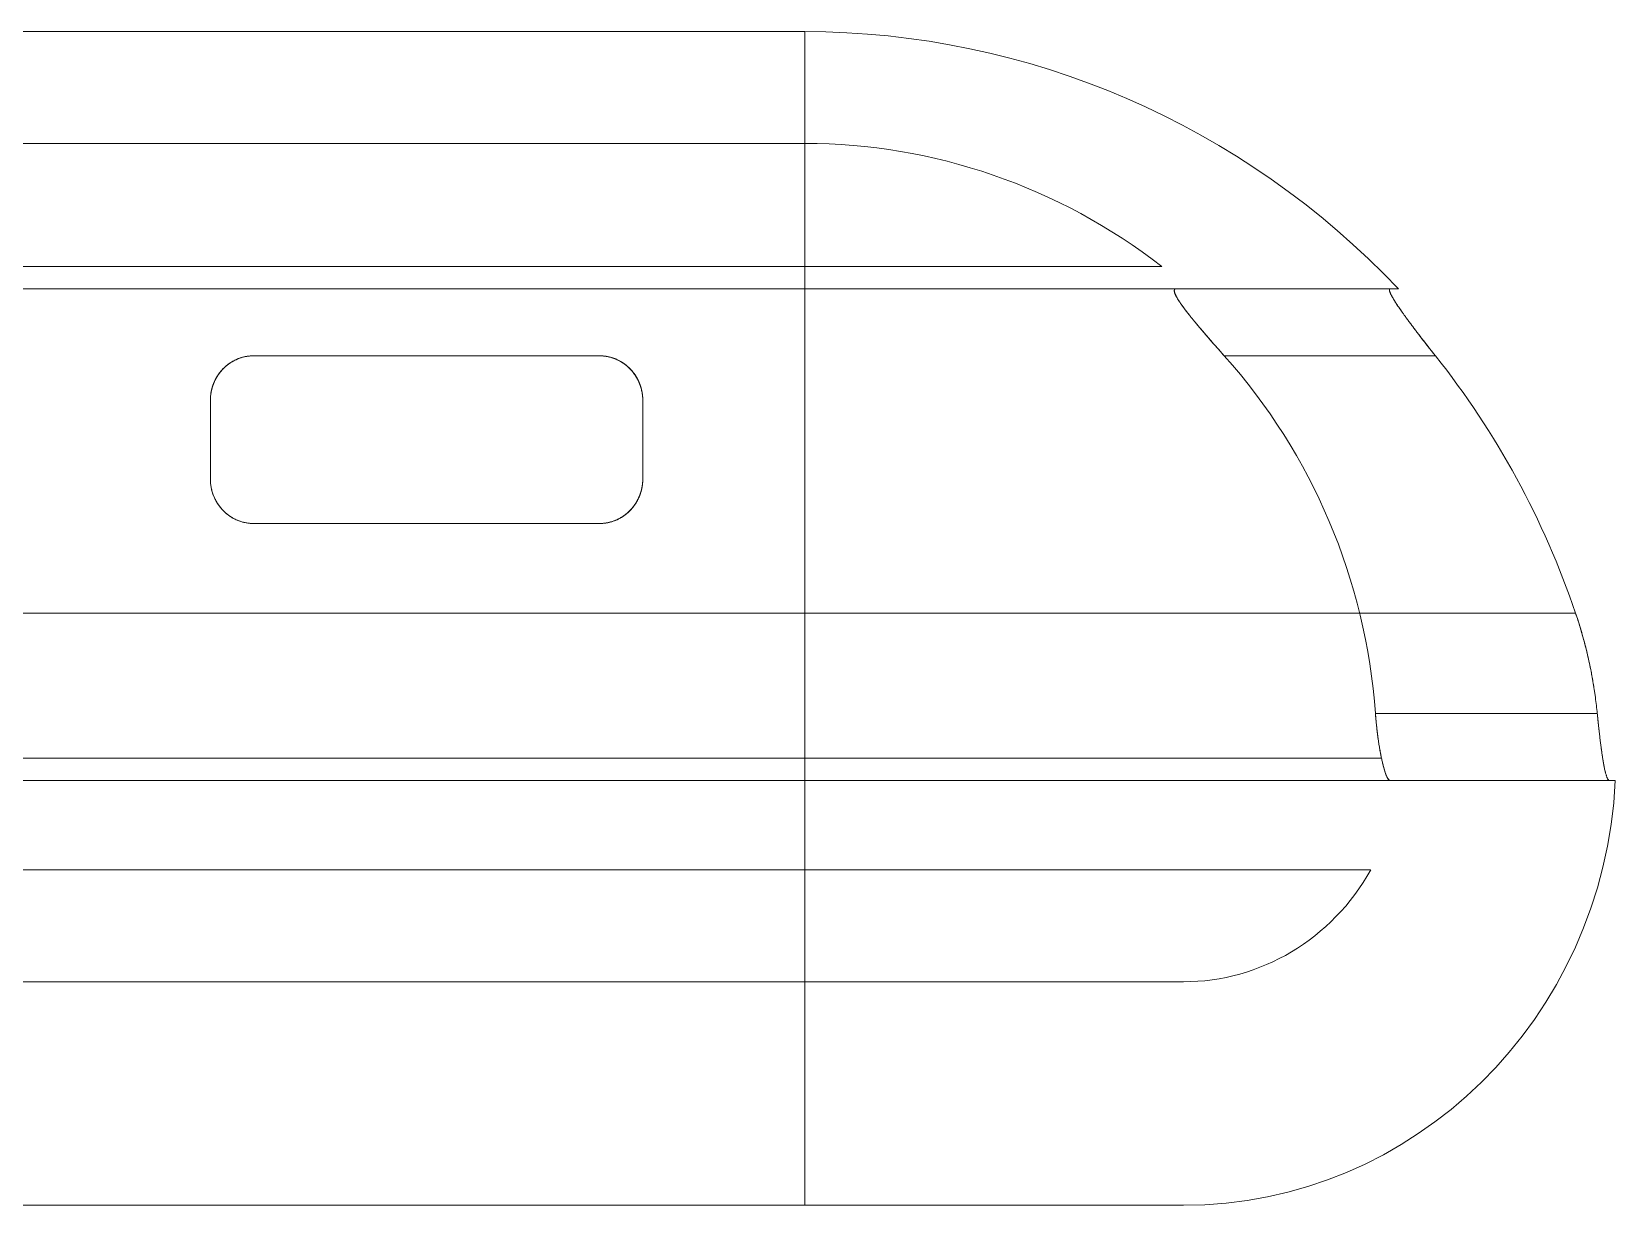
# Model space of a CAD drawing. Header units: millimetres. Extents: x 2680 to 2954, y 1171 to 1387.
# Drawn here: x 2797.51 to 2844.74, y 1268.89 to 1303.89 of the extents above; entities that cross this region are included whole.
import ezdxf

# ---------------------------------------------------------------- set-up
doc = ezdxf.new("R2010")
doc.units = ezdxf.units.MM

msp = doc.modelspace()

# ---------------------------------------------------------------- linework, layer by layer
at = {"color": 7, "linetype": 'Continuous', "lineweight": 15, "extrusion": (-0.253745, -3.38569e-15, 0.967271)}
for p, q in [((2820.574, 1303.892, 37.925), (2704.501, 1303.892, 7.476)), ((2820.574, 1286.549, 37.925), (2820.574, 1303.892, 37.925)), ((2820.574, 1300.558, 37.925), (2704.501, 1300.558, 7.476)), ((2820.574, 1296.892, 37.925), (2820.574, 1300.558, 37.925)), ((2820.574, 1296.892, 37.925), (2704.501, 1296.892, 7.476)), ((2820.574, 1296.892, 37.925), (2831.214, 1296.892, 40.716)), ((2820.574, 1296.225, 37.925), (2750.93, 1296.225, 19.656)), ((2820.574, 1296.225, 37.925), (2778.014, 1296.225, 26.76)), ((2820.574, 1296.225, 37.925), (2820.574, 1282.225, 37.925)), ((2831.649, 1296.225, 40.831), (2820.574, 1296.225, 37.925)), ((2820.574, 1296.225, 37.925), (2831.649, 1296.225, 40.831)), ((2820.574, 1282.225, 37.925), (2820.574, 1296.225, 37.925)), ((2831.649, 1296.225, 40.831), (2838.032, 1296.225, 42.505)), ((2838.032, 1296.225, 42.505), (2838.272, 1296.225, 42.568)), ((2814.448, 1294.225, 36.318), (2804.13, 1294.225, 33.611)), ((2833.078, 1294.225, 41.205), (2839.374, 1294.225, 42.857)), ((2802.841, 1292.892, 33.273), (2802.841, 1290.558, 33.273)), ((2802.841, 1292.892, 33.273), (2802.841, 1290.558, 33.273)), ((2802.841, 1292.892, 33.273), (2802.841, 1290.558, 33.273)), ((2802.841, 1292.892, 33.273), (2802.841, 1290.558, 33.273)), ((2815.737, 1290.558, 36.656), (2815.737, 1292.892, 36.656)), ((2815.737, 1290.558, 36.656), (2815.737, 1292.892, 36.656)), ((2815.737, 1290.558, 36.656), (2815.737, 1292.892, 36.656)), ((2815.737, 1290.558, 36.656), (2815.737, 1292.892, 36.656)), ((2804.13, 1289.225, 33.611), (2814.448, 1289.225, 36.318)), ((2820.574, 1286.549, 37.925), (2704.501, 1286.549, 7.476)), ((2820.574, 1286.549, 37.925), (2820.574, 1268.892, 37.925)), ((2820.574, 1268.892, 37.925), (2820.574, 1286.549, 37.925)), ((2820.574, 1286.549, 37.925), (2843.555, 1286.549, 43.954)), ((2843.555, 1286.549, 43.954), (2820.574, 1286.549, 37.925)), ((2837.586, 1283.558, 42.388), (2844.201, 1283.558, 44.123)), ((2820.574, 1282.225, 37.925), (2750.93, 1282.225, 19.656)), ((2820.574, 1282.225, 37.925), (2778.014, 1282.225, 26.76)), ((2837.767, 1282.225, 42.435), (2820.574, 1282.225, 37.925)), ((2820.574, 1282.225, 37.925), (2820.574, 1281.558, 37.925)), ((2820.574, 1281.558, 37.925), (2820.574, 1282.225, 37.925)), ((2820.574, 1282.225, 37.925), (2837.767, 1282.225, 42.435)), ((2820.574, 1281.558, 37.925), (2750.93, 1281.558, 19.656)), ((2820.574, 1281.558, 37.925), (2778.014, 1281.558, 26.76)), ((2838.035, 1281.558, 42.506), (2820.574, 1281.558, 37.925)), ((2820.574, 1281.558, 37.925), (2838.035, 1281.558, 42.506)), ((2838.035, 1281.558, 42.506), (2844.565, 1281.558, 44.219)), ((2844.565, 1281.558, 44.219), (2844.739, 1281.558, 44.265)), ((2820.574, 1278.892, 37.925), (2704.501, 1278.892, 7.476)), ((2820.574, 1278.892, 37.925), (2820.574, 1275.558, 37.925)), ((2820.574, 1275.558, 37.925), (2820.574, 1278.892, 37.925)), ((2820.574, 1278.892, 37.925), (2837.443, 1278.892, 42.351)), ((2820.574, 1275.558, 37.925), (2704.501, 1275.558, 7.476)), ((2820.574, 1275.558, 37.925), (2831.859, 1275.558, 40.886)), ((2820.574, 1268.892, 37.925), (2704.501, 1268.892, 7.476)), ((2820.574, 1268.892, 37.925), (2831.859, 1268.892, 40.886))]:
    msp.add_line(p, q, dxfattribs=at)
for centre, radius, start, end in [((-1278.225, 2737.883, -679.023), 25.667, 134.5313, 180), ((-1282.225, 2737.883, -679.023), 18.333, 143.1301, 180), ((-1282.225, 2737.883, -679.023), 17.638, 94.3353, 132.8699), ((-1282.225, 2737.883, -679.023), 17.638, 94.3353, 132.8699), ((-1278.225, 2737.883, -679.023), 25.175, 109.3088, 129.461), ((-1278.225, 2737.883, -679.023), 25.175, 109.3088, 129.461), ((-1282.225, 2749.55, -679.023), 13.333, 360, 87.134), ((-1282.225, 2749.55, -679.023), 6.667, 360, 60)]:
    msp.add_arc(centre, radius, start, end, dxfattribs=at)
at = {"color": 7, "linetype": 'Continuous', "lineweight": 15}
for points, knots in [([(2831.649, 1296.225, 40.831), (2831.645, 1296.225, 40.829), (2831.636, 1296.224, 40.827), (2831.622, 1296.222, 40.823), (2831.61, 1296.216, 40.82), (2831.599, 1296.207, 40.817), (2831.592, 1296.196, 40.816), (2831.588, 1296.183, 40.815), (2831.587, 1296.17, 40.814), (2831.587, 1296.155, 40.814), (2831.589, 1296.137, 40.815), (2831.595, 1296.115, 40.816), (2831.604, 1296.087, 40.819), (2831.615, 1296.059, 40.822), (2831.628, 1296.032, 40.825), (2831.645, 1295.998, 40.829), (2831.67, 1295.952, 40.836), (2831.705, 1295.894, 40.845), (2831.746, 1295.831, 40.856), (2831.788, 1295.769, 40.867), (2831.83, 1295.711, 40.878), (2831.873, 1295.651, 40.889), (2831.925, 1295.582, 40.903), (2831.985, 1295.505, 40.919), (2832.042, 1295.431, 40.934), (2832.097, 1295.363, 40.948), (2832.154, 1295.293, 40.963), (2832.219, 1295.214, 40.98), (2832.292, 1295.127, 40.999), (2832.367, 1295.038, 41.019), (2832.444, 1294.947, 41.039), (2832.523, 1294.855, 41.06), (2832.603, 1294.762, 41.081), (2832.685, 1294.668, 41.102), (2832.766, 1294.576, 41.123), (2832.845, 1294.487, 41.144), (2832.922, 1294.399, 41.164), (2833, 1294.312, 41.185), (2833.052, 1294.254, 41.199), (2833.078, 1294.225, 41.205)], [0, 0, 0, 0, 0.01614, 0.03228, 0.054171, 0.076078, 0.097967, 0.114696, 0.131426, 0.147569, 0.163712, 0.185638, 0.207583, 0.229511, 0.24627, 0.263028, 0.294844, 0.327092, 0.359342, 0.391997, 0.416347, 0.440698, 0.473752, 0.506833, 0.539893, 0.565096, 0.590299, 0.624533, 0.658935, 0.693338, 0.728231, 0.763125, 0.798486, 0.833847, 0.869336, 0.901915, 0.93458, 0.967246, 1, 1, 1, 1]), ([(2833.078, 1294.225, 41.205), (2833.05, 1294.255, 41.198), (2832.996, 1294.317, 41.184), (2832.914, 1294.409, 41.162), (2832.832, 1294.501, 41.141), (2832.75, 1294.594, 41.119), (2832.669, 1294.687, 41.098), (2832.587, 1294.78, 41.077), (2832.507, 1294.873, 41.056), (2832.433, 1294.959, 41.036), (2832.366, 1295.039, 41.019), (2832.305, 1295.111, 41.002), (2832.244, 1295.183, 40.987), (2832.185, 1295.255, 40.971), (2832.127, 1295.327, 40.956), (2832.07, 1295.397, 40.941), (2832.014, 1295.467, 40.926), (2831.966, 1295.529, 40.914), (2831.924, 1295.584, 40.903), (2831.888, 1295.631, 40.893), (2831.854, 1295.677, 40.884), (2831.821, 1295.723, 40.876), (2831.789, 1295.768, 40.867), (2831.759, 1295.812, 40.859), (2831.731, 1295.854, 40.852), (2831.707, 1295.892, 40.846), (2831.686, 1295.926, 40.84), (2831.668, 1295.956, 40.836), (2831.652, 1295.984, 40.831), (2831.638, 1296.012, 40.828), (2831.625, 1296.038, 40.824), (2831.614, 1296.063, 40.821), (2831.604, 1296.087, 40.819), (2831.597, 1296.108, 40.817), (2831.591, 1296.128, 40.815), (2831.588, 1296.148, 40.814), (2831.586, 1296.167, 40.814), (2831.588, 1296.185, 40.815), (2831.594, 1296.199, 40.816), (2831.601, 1296.209, 40.818), (2831.611, 1296.217, 40.821), (2831.626, 1296.224, 40.825), (2831.642, 1296.224, 40.829), (2831.649, 1296.225, 40.831)], [0, 0, 0, 0, 0.034419, 0.068838, 0.10342, 0.138002, 0.173126, 0.208248, 0.243575, 0.278903, 0.306955, 0.335005, 0.363192, 0.391377, 0.420043, 0.448709, 0.477574, 0.506439, 0.527053, 0.547668, 0.568387, 0.589107, 0.610203, 0.631299, 0.652551, 0.673802, 0.690476, 0.707149, 0.723923, 0.740697, 0.757815, 0.774932, 0.79218, 0.809429, 0.826108, 0.842787, 0.86548, 0.888194, 0.910886, 0.928271, 0.945656, 0.972827, 1, 1, 1, 1]), ([(2839.374, 1294.225, 42.857), (2839.349, 1294.257, 42.85), (2839.297, 1294.322, 42.837), (2839.221, 1294.419, 42.817), (2839.144, 1294.516, 42.797), (2839.068, 1294.613, 42.777), (2838.992, 1294.711, 42.757), (2838.916, 1294.809, 42.737), (2838.841, 1294.907, 42.717), (2838.773, 1294.997, 42.699), (2838.711, 1295.078, 42.683), (2838.65, 1295.161, 42.667), (2838.583, 1295.25, 42.65), (2838.513, 1295.346, 42.631), (2838.45, 1295.433, 42.615), (2838.395, 1295.51, 42.6), (2838.352, 1295.572, 42.589), (2838.313, 1295.627, 42.579), (2838.276, 1295.682, 42.569), (2838.237, 1295.74, 42.559), (2838.197, 1295.801, 42.548), (2838.163, 1295.854, 42.539), (2838.134, 1295.901, 42.532), (2838.112, 1295.939, 42.526), (2838.092, 1295.972, 42.521), (2838.074, 1296.006, 42.516), (2838.056, 1296.04, 42.511), (2838.039, 1296.075, 42.507), (2838.026, 1296.104, 42.503), (2838.017, 1296.128, 42.501), (2838.01, 1296.148, 42.499), (2838.005, 1296.165, 42.498), (2838.002, 1296.183, 42.497), (2838.002, 1296.199, 42.497), (2838.006, 1296.212, 42.498), (2838.013, 1296.22, 42.5), (2838.022, 1296.224, 42.502), (2838.029, 1296.225, 42.504), (2838.032, 1296.225, 42.505)], [0, 0, 0, 0, 0.035233, 0.070592, 0.105951, 0.141754, 0.177556, 0.213826, 0.250098, 0.286533, 0.314683, 0.342835, 0.380915, 0.419018, 0.457092, 0.486134, 0.515176, 0.536975, 0.558775, 0.588278, 0.6178, 0.647299, 0.669811, 0.692322, 0.710681, 0.729039, 0.75392, 0.77882, 0.803699, 0.822703, 0.841706, 0.861057, 0.880409, 0.906776, 0.93317, 0.959538, 0.979769, 1, 1, 1, 1]), ([(2838.032, 1296.225, 42.505), (2838.029, 1296.225, 42.504), (2838.023, 1296.224, 42.503), (2838.014, 1296.221, 42.5), (2838.007, 1296.214, 42.499), (2838.003, 1296.203, 42.497), (2838.002, 1296.19, 42.497), (2838.004, 1296.175, 42.498), (2838.007, 1296.159, 42.498), (2838.012, 1296.142, 42.5), (2838.019, 1296.12, 42.502), (2838.03, 1296.094, 42.504), (2838.045, 1296.062, 42.508), (2838.061, 1296.029, 42.513), (2838.078, 1295.998, 42.517), (2838.095, 1295.968, 42.522), (2838.113, 1295.936, 42.526), (2838.135, 1295.899, 42.532), (2838.161, 1295.857, 42.539), (2838.192, 1295.808, 42.547), (2838.231, 1295.749, 42.557), (2838.274, 1295.685, 42.568), (2838.321, 1295.617, 42.581), (2838.364, 1295.554, 42.592), (2838.41, 1295.49, 42.604), (2838.457, 1295.423, 42.617), (2838.507, 1295.355, 42.63), (2838.558, 1295.285, 42.643), (2838.611, 1295.213, 42.657), (2838.669, 1295.135, 42.672), (2838.734, 1295.049, 42.689), (2838.804, 1294.956, 42.708), (2838.877, 1294.861, 42.727), (2838.95, 1294.765, 42.746), (2839.026, 1294.668, 42.766), (2839.102, 1294.569, 42.786), (2839.18, 1294.47, 42.806), (2839.252, 1294.379, 42.825), (2839.316, 1294.298, 42.842), (2839.355, 1294.249, 42.852), (2839.374, 1294.225, 42.857)], [0, 0, 0, 0, 0.017943, 0.035885, 0.060246, 0.084628, 0.108988, 0.127618, 0.146247, 0.16419, 0.182134, 0.206478, 0.230841, 0.255186, 0.273767, 0.292348, 0.310648, 0.328949, 0.353672, 0.378409, 0.403134, 0.440687, 0.4678, 0.494913, 0.522235, 0.549557, 0.577463, 0.605369, 0.633445, 0.661522, 0.696527, 0.731698, 0.766871, 0.802552, 0.838233, 0.874322, 0.910586, 0.946908, 0.973454, 1, 1, 1, 1]), ([(2804.13, 1294.225, 33.611), (2804.11, 1294.225, 33.606), (2804.068, 1294.224, 33.595), (2804.007, 1294.219, 33.579), (2803.945, 1294.212, 33.563), (2803.876, 1294.2, 33.545), (2803.802, 1294.182, 33.525), (2803.722, 1294.157, 33.504), (2803.644, 1294.128, 33.484), (2803.567, 1294.092, 33.464), (2803.492, 1294.051, 33.444), (2803.418, 1294.004, 33.425), (2803.348, 1293.953, 33.406), (2803.279, 1293.895, 33.388), (2803.211, 1293.829, 33.37), (2803.146, 1293.755, 33.353), (2803.087, 1293.677, 33.338), (2803.041, 1293.606, 33.326), (2803.006, 1293.545, 33.316), (2802.979, 1293.494, 33.31), (2802.955, 1293.442, 33.303), (2802.933, 1293.389, 33.298), (2802.914, 1293.335, 33.292), (2802.896, 1293.28, 33.288), (2802.881, 1293.224, 33.284), (2802.867, 1293.164, 33.28), (2802.856, 1293.1, 33.277), (2802.847, 1293.031, 33.275), (2802.842, 1292.962, 33.273), (2802.841, 1292.915, 33.273), (2802.841, 1292.892, 33.273)], [0, 0, 0, 0, 0.0270872, 0.0542761, 0.0817756, 0.1093768, 0.1463604, 0.1835751, 0.221474, 0.2595878, 0.3001223, 0.3408787, 0.3822689, 0.4238543, 0.4720473, 0.5204936, 0.5696627, 0.6190551, 0.6482371, 0.6774196, 0.7067629, 0.7361058, 0.7659272, 0.7957491, 0.825726, 0.8557027, 0.8916122, 0.9275873, 0.9637602, 1, 1, 1, 1]), ([(2804.13, 1294.225, 33.611), (2804.125, 1294.225, 33.61), (2804.091, 1294.225, 33.601), (2804.029, 1294.222, 33.585), (2803.942, 1294.212, 33.562), (2803.857, 1294.196, 33.54), (2803.773, 1294.174, 33.518), (2803.692, 1294.147, 33.497), (2803.615, 1294.115, 33.476), (2803.54, 1294.078, 33.457), (2803.466, 1294.035, 33.437), (2803.392, 1293.987, 33.418), (2803.321, 1293.931, 33.399), (2803.254, 1293.871, 33.382), (2803.188, 1293.804, 33.364), (2803.124, 1293.728, 33.348), (2803.064, 1293.644, 33.332), (2803.01, 1293.556, 33.318), (2802.97, 1293.476, 33.307), (2802.941, 1293.408, 33.299), (2802.919, 1293.352, 33.294), (2802.9, 1293.295, 33.289), (2802.884, 1293.237, 33.285), (2802.87, 1293.178, 33.281), (2802.859, 1293.118, 33.278), (2802.85, 1293.057, 33.276), (2802.842, 1292.982, 33.274), (2802.841, 1292.926, 33.273), (2802.841, 1292.892, 33.273)], [0, 0, 0, 0, 0.006836, 0.044526, 0.08249, 0.121293, 0.160375, 0.19802, 0.235886, 0.274398, 0.313113, 0.355867, 0.398847, 0.442478, 0.486308, 0.537813, 0.589589, 0.642149, 0.694955, 0.725872, 0.75679, 0.787885, 0.81898, 0.850615, 0.882249, 0.914064, 0.945878, 1, 1, 1, 1]), ([(2804.13, 1294.225, 33.611), (2804.102, 1294.224, 33.604), (2804.047, 1294.223, 33.59), (2803.963, 1294.215, 33.568), (2803.88, 1294.201, 33.546), (2803.798, 1294.181, 33.524), (2803.72, 1294.157, 33.504), (2803.645, 1294.128, 33.484), (2803.572, 1294.094, 33.465), (2803.509, 1294.06, 33.448), (2803.455, 1294.028, 33.434), (2803.41, 1293.998, 33.423), (2803.367, 1293.967, 33.411), (2803.325, 1293.933, 33.4), (2803.284, 1293.898, 33.39), (2803.245, 1293.862, 33.379), (2803.208, 1293.824, 33.369), (2803.169, 1293.782, 33.359), (2803.131, 1293.735, 33.349), (2803.092, 1293.684, 33.339), (2803.057, 1293.631, 33.33), (2803.023, 1293.577, 33.321), (2802.993, 1293.521, 33.313), (2802.964, 1293.463, 33.306), (2802.939, 1293.404, 33.299), (2802.917, 1293.346, 33.293), (2802.899, 1293.29, 33.289), (2802.884, 1293.235, 33.284), (2802.871, 1293.18, 33.281), (2802.86, 1293.123, 33.278), (2802.851, 1293.066, 33.276), (2802.845, 1293.008, 33.274), (2802.841, 1292.95, 33.273), (2802.841, 1292.911, 33.273), (2802.841, 1292.892, 33.273)], [0, 0, 0, 0, 0.036113, 0.072489, 0.109676, 0.147131, 0.183107, 0.219295, 0.256088, 0.293068, 0.318434, 0.3438, 0.369361, 0.394922, 0.421031, 0.447142, 0.473414, 0.499688, 0.531752, 0.563819, 0.596123, 0.628428, 0.661428, 0.694429, 0.727647, 0.760865, 0.79039, 0.819915, 0.849583, 0.879252, 0.909363, 0.939474, 0.969737, 1, 1, 1, 1]), ([(2804.13, 1294.225, 33.611), (2804.103, 1294.224, 33.604), (2804.049, 1294.223, 33.59), (2803.968, 1294.215, 33.569), (2803.888, 1294.202, 33.548), (2803.809, 1294.184, 33.527), (2803.732, 1294.161, 33.507), (2803.655, 1294.132, 33.487), (2803.58, 1294.098, 33.467), (2803.506, 1294.06, 33.448), (2803.436, 1294.016, 33.429), (2803.376, 1293.974, 33.414), (2803.324, 1293.933, 33.4), (2803.28, 1293.895, 33.388), (2803.238, 1293.855, 33.378), (2803.198, 1293.814, 33.367), (2803.16, 1293.771, 33.357), (2803.124, 1293.726, 33.347), (2803.089, 1293.68, 33.338), (2803.057, 1293.632, 33.33), (2803.028, 1293.584, 33.322), (2803, 1293.535, 33.315), (2802.975, 1293.486, 33.308), (2802.952, 1293.435, 33.302), (2802.931, 1293.383, 33.297), (2802.912, 1293.329, 33.292), (2802.895, 1293.276, 33.287), (2802.878, 1293.213, 33.283), (2802.862, 1293.14, 33.279), (2802.85, 1293.059, 33.276), (2802.842, 1292.976, 33.274), (2802.841, 1292.92, 33.273), (2802.841, 1292.892, 33.273)], [0, 0, 0, 0, 0.035104, 0.070451, 0.105777, 0.141335, 0.177575, 0.214032, 0.251915, 0.290003, 0.328679, 0.367534, 0.39555, 0.423565, 0.451795, 0.480026, 0.508861, 0.537698, 0.566715, 0.595732, 0.624343, 0.652953, 0.681712, 0.710471, 0.739668, 0.768865, 0.798204, 0.827542, 0.870383, 0.913331, 0.956609, 1, 1, 1, 1]), ([(2815.737, 1292.892, 36.656), (2815.737, 1292.914, 36.656), (2815.737, 1292.96, 36.656), (2815.731, 1293.028, 36.655), (2815.723, 1293.096, 36.653), (2815.711, 1293.164, 36.649), (2815.695, 1293.233, 36.645), (2815.676, 1293.3, 36.64), (2815.653, 1293.368, 36.634), (2815.627, 1293.433, 36.628), (2815.598, 1293.495, 36.62), (2815.567, 1293.556, 36.612), (2815.532, 1293.615, 36.603), (2815.494, 1293.673, 36.592), (2815.451, 1293.73, 36.581), (2815.405, 1293.786, 36.569), (2815.355, 1293.84, 36.556), (2815.297, 1293.896, 36.541), (2815.229, 1293.954, 36.523), (2815.163, 1294.002, 36.506), (2815.107, 1294.038, 36.491), (2815.063, 1294.064, 36.48), (2815.018, 1294.088, 36.468), (2814.972, 1294.11, 36.456), (2814.925, 1294.131, 36.443), (2814.877, 1294.149, 36.431), (2814.829, 1294.166, 36.418), (2814.778, 1294.181, 36.405), (2814.727, 1294.194, 36.391), (2814.673, 1294.205, 36.377), (2814.619, 1294.213, 36.363), (2814.563, 1294.22, 36.348), (2814.506, 1294.224, 36.333), (2814.467, 1294.225, 36.323), (2814.448, 1294.225, 36.318)], [0, 0, 0, 0, 0.035373, 0.070809, 0.106435, 0.142123, 0.17855, 0.215047, 0.251756, 0.288537, 0.323141, 0.35781, 0.392686, 0.427635, 0.463466, 0.499385, 0.535594, 0.571906, 0.618058, 0.664469, 0.688108, 0.711791, 0.735604, 0.759467, 0.782532, 0.805646, 0.828911, 0.85223, 0.876191, 0.900211, 0.924435, 0.948728, 0.974322, 1, 1, 1, 1]), ([(2815.737, 1292.892, 36.656), (2815.737, 1292.916, 36.656), (2815.736, 1292.965, 36.656), (2815.73, 1293.038, 36.655), (2815.721, 1293.11, 36.652), (2815.708, 1293.18, 36.649), (2815.691, 1293.247, 36.644), (2815.672, 1293.312, 36.639), (2815.65, 1293.376, 36.634), (2815.624, 1293.439, 36.627), (2815.595, 1293.502, 36.619), (2815.562, 1293.564, 36.611), (2815.526, 1293.624, 36.601), (2815.49, 1293.678, 36.591), (2815.454, 1293.726, 36.582), (2815.42, 1293.768, 36.573), (2815.385, 1293.809, 36.564), (2815.347, 1293.848, 36.554), (2815.306, 1293.887, 36.543), (2815.264, 1293.925, 36.532), (2815.219, 1293.961, 36.52), (2815.164, 1294.001, 36.506), (2815.097, 1294.045, 36.488), (2815.017, 1294.089, 36.467), (2814.945, 1294.122, 36.449), (2814.886, 1294.146, 36.433), (2814.84, 1294.162, 36.421), (2814.794, 1294.176, 36.409), (2814.748, 1294.189, 36.397), (2814.701, 1294.199, 36.384), (2814.652, 1294.208, 36.372), (2814.603, 1294.216, 36.359), (2814.553, 1294.221, 36.346), (2814.502, 1294.224, 36.332), (2814.467, 1294.225, 36.323), (2814.449, 1294.225, 36.318), (2814.448, 1294.225, 36.318)], [0, 0, 0, 0, 0.037764, 0.075603, 0.113669, 0.15181, 0.186615, 0.221477, 0.256517, 0.29162, 0.327443, 0.363335, 0.399446, 0.435634, 0.462442, 0.489284, 0.516239, 0.543233, 0.5707, 0.598213, 0.625882, 0.653608, 0.695878, 0.738391, 0.781735, 0.803556, 0.825419, 0.846546, 0.867718, 0.889028, 0.910387, 0.932323, 0.954317, 0.976486, 0.998719, 1, 1, 1, 1]), ([(2815.737, 1292.892, 36.656), (2815.737, 1292.917, 36.656), (2815.736, 1292.969, 36.656), (2815.729, 1293.046, 36.654), (2815.719, 1293.124, 36.651), (2815.704, 1293.196, 36.648), (2815.686, 1293.265, 36.643), (2815.667, 1293.329, 36.638), (2815.644, 1293.393, 36.632), (2815.617, 1293.456, 36.625), (2815.587, 1293.518, 36.617), (2815.553, 1293.58, 36.608), (2815.516, 1293.64, 36.598), (2815.479, 1293.694, 36.589), (2815.443, 1293.741, 36.579), (2815.409, 1293.781, 36.57), (2815.373, 1293.821, 36.561), (2815.335, 1293.86, 36.551), (2815.295, 1293.898, 36.54), (2815.252, 1293.934, 36.529), (2815.208, 1293.969, 36.517), (2815.152, 1294.009, 36.503), (2815.085, 1294.052, 36.485), (2815.003, 1294.097, 36.464), (2814.93, 1294.129, 36.445), (2814.869, 1294.152, 36.429), (2814.809, 1294.172, 36.413), (2814.734, 1294.193, 36.393), (2814.657, 1294.208, 36.373), (2814.594, 1294.217, 36.356), (2814.546, 1294.221, 36.344), (2814.497, 1294.224, 36.331), (2814.464, 1294.225, 36.322), (2814.448, 1294.225, 36.318)], [0, 0, 0, 0, 0.040084, 0.080259, 0.120712, 0.161258, 0.195897, 0.230597, 0.26548, 0.300428, 0.336127, 0.371899, 0.407902, 0.443989, 0.470282, 0.496613, 0.523055, 0.549538, 0.576493, 0.603496, 0.630649, 0.657857, 0.700619, 0.743632, 0.78751, 0.8096, 0.831733, 0.872914, 0.914419, 0.935693, 0.957014, 0.978481, 1, 1, 1, 1]), ([(2815.737, 1292.892, 36.656), (2815.737, 1292.914, 36.656), (2815.737, 1292.959, 36.656), (2815.731, 1293.027, 36.655), (2815.723, 1293.094, 36.653), (2815.711, 1293.161, 36.65), (2815.696, 1293.229, 36.646), (2815.678, 1293.296, 36.641), (2815.655, 1293.362, 36.635), (2815.63, 1293.426, 36.628), (2815.601, 1293.489, 36.621), (2815.57, 1293.55, 36.612), (2815.535, 1293.61, 36.603), (2815.497, 1293.669, 36.593), (2815.454, 1293.727, 36.582), (2815.408, 1293.783, 36.57), (2815.358, 1293.838, 36.557), (2815.299, 1293.894, 36.542), (2815.232, 1293.952, 36.524), (2815.167, 1293.999, 36.507), (2815.111, 1294.035, 36.492), (2815.068, 1294.061, 36.481), (2815.023, 1294.085, 36.469), (2814.967, 1294.113, 36.454), (2814.899, 1294.141, 36.437), (2814.818, 1294.17, 36.415), (2814.733, 1294.193, 36.393), (2814.658, 1294.208, 36.373), (2814.596, 1294.216, 36.357), (2814.547, 1294.221, 36.344), (2814.498, 1294.224, 36.331), (2814.464, 1294.225, 36.322), (2814.448, 1294.225, 36.318)], [0, 0, 0, 0, 0.0349808, 0.0700213, 0.105242, 0.1405227, 0.1764958, 0.2125326, 0.2487666, 0.2850682, 0.3202047, 0.3554072, 0.3908127, 0.4262917, 0.4626451, 0.4990857, 0.5358126, 0.5726438, 0.6184538, 0.6645101, 0.6879573, 0.7114456, 0.7350628, 0.7587265, 0.7969531, 0.8354119, 0.8746621, 0.914213, 0.9355264, 0.9568914, 0.9784175, 1, 1, 1, 1]), ([(2802.841, 1290.558, 33.273), (2802.841, 1290.538, 33.273), (2802.841, 1290.498, 33.273), (2802.845, 1290.437, 33.274), (2802.852, 1290.377, 33.276), (2802.862, 1290.316, 33.279), (2802.874, 1290.255, 33.282), (2802.889, 1290.194, 33.286), (2802.907, 1290.134, 33.291), (2802.931, 1290.064, 33.297), (2802.963, 1289.988, 33.305), (2803.001, 1289.913, 33.315), (2803.038, 1289.849, 33.325), (2803.072, 1289.795, 33.334), (2803.11, 1289.742, 33.344), (2803.151, 1289.69, 33.355), (2803.199, 1289.635, 33.367), (2803.255, 1289.577, 33.382), (2803.314, 1289.525, 33.397), (2803.369, 1289.482, 33.412), (2803.426, 1289.44, 33.427), (2803.496, 1289.396, 33.445), (2803.574, 1289.354, 33.466), (2803.651, 1289.319, 33.486), (2803.718, 1289.294, 33.503), (2803.778, 1289.275, 33.519), (2803.84, 1289.258, 33.535), (2803.912, 1289.243, 33.554), (2803.99, 1289.232, 33.575), (2804.063, 1289.226, 33.594), (2804.108, 1289.225, 33.606), (2804.13, 1289.225, 33.611)], [0, 0, 0, 0, 0.030842, 0.061809, 0.092775, 0.124168, 0.155561, 0.187398, 0.219234, 0.251221, 0.297629, 0.344037, 0.375552, 0.407066, 0.439136, 0.471206, 0.503469, 0.545759, 0.588047, 0.616798, 0.645551, 0.689574, 0.733596, 0.771074, 0.808553, 0.834005, 0.859458, 0.898363, 0.93727, 0.968583, 1, 1, 1, 1]), ([(2802.841, 1290.558, 33.273), (2802.841, 1290.538, 33.273), (2802.841, 1290.498, 33.273), (2802.845, 1290.437, 33.274), (2802.852, 1290.377, 33.276), (2802.862, 1290.316, 33.279), (2802.874, 1290.255, 33.282), (2802.889, 1290.194, 33.286), (2802.907, 1290.134, 33.291), (2802.931, 1290.064, 33.297), (2802.963, 1289.988, 33.305), (2803.001, 1289.913, 33.315), (2803.038, 1289.849, 33.325), (2803.072, 1289.795, 33.334), (2803.11, 1289.742, 33.344), (2803.151, 1289.69, 33.355), (2803.199, 1289.635, 33.367), (2803.255, 1289.577, 33.382), (2803.314, 1289.525, 33.397), (2803.369, 1289.482, 33.412), (2803.426, 1289.44, 33.427), (2803.496, 1289.396, 33.445), (2803.574, 1289.354, 33.466), (2803.651, 1289.319, 33.486), (2803.718, 1289.294, 33.503), (2803.778, 1289.275, 33.519), (2803.84, 1289.258, 33.535), (2803.912, 1289.243, 33.554), (2803.99, 1289.232, 33.575), (2804.063, 1289.226, 33.594), (2804.108, 1289.225, 33.606), (2804.13, 1289.225, 33.611)], [0, 0, 0, 0, 0.030842, 0.061809, 0.092775, 0.124168, 0.155561, 0.187398, 0.219234, 0.251221, 0.297629, 0.344037, 0.375552, 0.407066, 0.439136, 0.471206, 0.503469, 0.545759, 0.588047, 0.616798, 0.645551, 0.689574, 0.733596, 0.771074, 0.808553, 0.834005, 0.859458, 0.898363, 0.93727, 0.968583, 1, 1, 1, 1]), ([(2802.841, 1290.558, 33.273), (2802.841, 1290.539, 33.273), (2802.841, 1290.499, 33.273), (2802.845, 1290.44, 33.274), (2802.852, 1290.38, 33.276), (2802.861, 1290.321, 33.278), (2802.873, 1290.261, 33.282), (2802.887, 1290.201, 33.285), (2802.905, 1290.142, 33.29), (2802.928, 1290.074, 33.296), (2802.959, 1289.998, 33.304), (2802.995, 1289.925, 33.314), (2803.03, 1289.862, 33.323), (2803.063, 1289.808, 33.332), (2803.099, 1289.756, 33.341), (2803.139, 1289.705, 33.351), (2803.185, 1289.65, 33.363), (2803.239, 1289.593, 33.378), (2803.296, 1289.54, 33.393), (2803.349, 1289.497, 33.407), (2803.405, 1289.455, 33.421), (2803.472, 1289.41, 33.439), (2803.548, 1289.367, 33.459), (2803.624, 1289.331, 33.479), (2803.69, 1289.304, 33.496), (2803.75, 1289.284, 33.512), (2803.811, 1289.266, 33.528), (2803.883, 1289.249, 33.547), (2803.965, 1289.235, 33.568), (2804.048, 1289.227, 33.59), (2804.103, 1289.225, 33.604), (2804.13, 1289.225, 33.611)], [0, 0, 0, 0, 0.030055, 0.060232, 0.090408, 0.120999, 0.151589, 0.182611, 0.213634, 0.244801, 0.290025, 0.335247, 0.365947, 0.396646, 0.427876, 0.459104, 0.490513, 0.532197, 0.573879, 0.602196, 0.630513, 0.673826, 0.717138, 0.754959, 0.792779, 0.818445, 0.84411, 0.883315, 0.922518, 0.961167, 1, 1, 1, 1]), ([(2802.841, 1290.558, 33.273), (2802.841, 1290.539, 33.273), (2802.841, 1290.499, 33.273), (2802.845, 1290.44, 33.274), (2802.852, 1290.38, 33.276), (2802.861, 1290.321, 33.278), (2802.873, 1290.261, 33.282), (2802.887, 1290.201, 33.285), (2802.905, 1290.142, 33.29), (2802.928, 1290.074, 33.296), (2802.959, 1289.998, 33.304), (2802.995, 1289.925, 33.314), (2803.03, 1289.862, 33.323), (2803.063, 1289.808, 33.332), (2803.099, 1289.756, 33.341), (2803.139, 1289.705, 33.351), (2803.185, 1289.65, 33.363), (2803.239, 1289.593, 33.378), (2803.296, 1289.54, 33.393), (2803.349, 1289.497, 33.407), (2803.405, 1289.455, 33.421), (2803.472, 1289.41, 33.439), (2803.548, 1289.367, 33.459), (2803.624, 1289.331, 33.479), (2803.69, 1289.304, 33.496), (2803.75, 1289.284, 33.512), (2803.811, 1289.266, 33.528), (2803.883, 1289.249, 33.547), (2803.965, 1289.235, 33.568), (2804.048, 1289.227, 33.59), (2804.103, 1289.225, 33.604), (2804.13, 1289.225, 33.611)], [0, 0, 0, 0, 0.030055, 0.060232, 0.090408, 0.120999, 0.151589, 0.182611, 0.213634, 0.244801, 0.290025, 0.335247, 0.365947, 0.396646, 0.427876, 0.459104, 0.490513, 0.532197, 0.573879, 0.602196, 0.630513, 0.673826, 0.717138, 0.754959, 0.792779, 0.818445, 0.84411, 0.883315, 0.922518, 0.961167, 1, 1, 1, 1]), ([(2814.448, 1289.225, 36.318), (2814.476, 1289.225, 36.326), (2814.533, 1289.227, 36.341), (2814.622, 1289.236, 36.364), (2814.714, 1289.252, 36.388), (2814.808, 1289.277, 36.413), (2814.901, 1289.309, 36.437), (2814.992, 1289.348, 36.461), (2815.078, 1289.394, 36.483), (2815.161, 1289.446, 36.505), (2815.24, 1289.505, 36.526), (2815.316, 1289.57, 36.546), (2815.386, 1289.642, 36.564), (2815.452, 1289.72, 36.582), (2815.512, 1289.803, 36.597), (2815.557, 1289.877, 36.609), (2815.591, 1289.939, 36.618), (2815.614, 1289.988, 36.624), (2815.636, 1290.038, 36.63), (2815.656, 1290.089, 36.635), (2815.673, 1290.141, 36.64), (2815.689, 1290.194, 36.644), (2815.702, 1290.248, 36.647), (2815.714, 1290.305, 36.65), (2815.724, 1290.365, 36.653), (2815.732, 1290.429, 36.655), (2815.737, 1290.494, 36.656), (2815.737, 1290.537, 36.656), (2815.737, 1290.558, 36.656)], [0, 0, 0, 0, 0.03956, 0.079333, 0.124254, 0.169483, 0.215658, 0.262149, 0.308085, 0.354313, 0.401425, 0.448824, 0.498004, 0.547482, 0.597854, 0.648515, 0.67559, 0.702663, 0.729899, 0.757135, 0.784859, 0.812581, 0.840462, 0.868344, 0.901105, 0.933928, 0.966933, 1, 1, 1, 1]), ([(2814.448, 1289.225, 36.318), (2814.47, 1289.225, 36.324), (2814.514, 1289.226, 36.336), (2814.581, 1289.231, 36.353), (2814.647, 1289.24, 36.37), (2814.723, 1289.255, 36.39), (2814.807, 1289.277, 36.412), (2814.899, 1289.308, 36.437), (2814.989, 1289.347, 36.46), (2815.076, 1289.393, 36.483), (2815.16, 1289.445, 36.505), (2815.239, 1289.504, 36.526), (2815.314, 1289.569, 36.545), (2815.385, 1289.64, 36.564), (2815.451, 1289.718, 36.581), (2815.512, 1289.802, 36.597), (2815.566, 1289.891, 36.611), (2815.606, 1289.969, 36.622), (2815.635, 1290.035, 36.629), (2815.655, 1290.087, 36.635), (2815.673, 1290.139, 36.639), (2815.689, 1290.193, 36.644), (2815.702, 1290.247, 36.647), (2815.714, 1290.302, 36.65), (2815.723, 1290.358, 36.653), (2815.731, 1290.419, 36.655), (2815.736, 1290.486, 36.656), (2815.737, 1290.534, 36.656), (2815.737, 1290.558, 36.656)], [0, 0, 0, 0, 0.03085, 0.061798, 0.093057, 0.12442, 0.169361, 0.2146, 0.260763, 0.307234, 0.353776, 0.400611, 0.448324, 0.496323, 0.546588, 0.597154, 0.648627, 0.700393, 0.728159, 0.755925, 0.783857, 0.81179, 0.840225, 0.86866, 0.89726, 0.92586, 0.962887, 1, 1, 1, 1]), ([(2814.448, 1289.225, 36.318), (2814.468, 1289.225, 36.323), (2814.509, 1289.226, 36.334), (2814.57, 1289.23, 36.35), (2814.631, 1289.238, 36.366), (2814.704, 1289.251, 36.385), (2814.788, 1289.271, 36.407), (2814.883, 1289.302, 36.432), (2814.976, 1289.34, 36.457), (2815.065, 1289.386, 36.48), (2815.151, 1289.439, 36.503), (2815.232, 1289.498, 36.524), (2815.309, 1289.564, 36.544), (2815.381, 1289.636, 36.563), (2815.448, 1289.715, 36.581), (2815.51, 1289.799, 36.597), (2815.565, 1289.889, 36.611), (2815.605, 1289.967, 36.622), (2815.634, 1290.033, 36.629), (2815.654, 1290.084, 36.634), (2815.672, 1290.136, 36.639), (2815.687, 1290.189, 36.643), (2815.701, 1290.243, 36.647), (2815.713, 1290.297, 36.65), (2815.722, 1290.352, 36.652), (2815.73, 1290.414, 36.655), (2815.736, 1290.483, 36.656), (2815.737, 1290.533, 36.656), (2815.737, 1290.558, 36.656)], [0, 0, 0, 0, 0.028571, 0.057217, 0.08609, 0.11504, 0.161428, 0.20813, 0.255808, 0.303813, 0.351302, 0.399099, 0.447828, 0.496862, 0.547188, 0.597826, 0.649405, 0.70129, 0.728598, 0.755906, 0.78338, 0.810855, 0.838833, 0.866812, 0.894955, 0.923099, 0.961499, 1, 1, 1, 1]), ([(2814.448, 1289.225, 36.318), (2814.475, 1289.225, 36.325), (2814.528, 1289.226, 36.339), (2814.614, 1289.235, 36.362), (2814.706, 1289.251, 36.386), (2814.803, 1289.275, 36.411), (2814.898, 1289.308, 36.436), (2814.991, 1289.348, 36.461), (2815.08, 1289.394, 36.484), (2815.164, 1289.448, 36.506), (2815.245, 1289.508, 36.527), (2815.322, 1289.576, 36.547), (2815.393, 1289.649, 36.566), (2815.459, 1289.729, 36.583), (2815.519, 1289.813, 36.599), (2815.564, 1289.888, 36.611), (2815.596, 1289.951, 36.619), (2815.627, 1290.017, 36.628), (2815.654, 1290.084, 36.635), (2815.677, 1290.153, 36.641), (2815.692, 1290.206, 36.645), (2815.705, 1290.259, 36.648), (2815.716, 1290.315, 36.651), (2815.726, 1290.374, 36.653), (2815.732, 1290.435, 36.655), (2815.737, 1290.497, 36.656), (2815.737, 1290.538, 36.656), (2815.737, 1290.558, 36.656)], [0, 0, 0, 0, 0.037637, 0.075446, 0.121841, 0.168556, 0.216261, 0.2643, 0.311413, 0.358831, 0.407183, 0.455847, 0.505449, 0.555362, 0.606207, 0.657358, 0.684174, 0.710989, 0.764937, 0.792409, 0.819883, 0.847517, 0.875152, 0.906227, 0.937357, 0.968652, 1, 1, 1, 1]), ([(2844.201, 1283.558, 44.123), (2844.193, 1283.639, 44.121), (2844.176, 1283.8, 44.117), (2844.145, 1284.04, 44.109), (2844.113, 1284.261, 44.1), (2844.081, 1284.46, 44.092), (2844.05, 1284.64, 44.084), (2844.016, 1284.818, 44.075), (2843.976, 1285.017, 44.064), (2843.928, 1285.236, 44.052), (2843.871, 1285.475, 44.037), (2843.812, 1285.704, 44.021), (2843.751, 1285.923, 44.005), (2843.689, 1286.133, 43.989), (2843.624, 1286.342, 43.972), (2843.578, 1286.48, 43.96), (2843.555, 1286.549, 43.954)], [0, 0, 0, 0, 0.079036, 0.158079, 0.237115, 0.29651, 0.355904, 0.415068, 0.474232, 0.554262, 0.634298, 0.714327, 0.785706, 0.857083, 0.928541, 1, 1, 1, 1]), ([(2843.555, 1286.549, 43.954), (2843.583, 1286.464, 43.961), (2843.64, 1286.294, 43.976), (2843.719, 1286.036, 43.997), (2843.792, 1285.776, 44.016), (2843.861, 1285.515, 44.034), (2843.924, 1285.251, 44.051), (2843.98, 1284.997, 44.065), (2844.029, 1284.751, 44.078), (2844.072, 1284.514, 44.09), (2844.111, 1284.277, 44.1), (2844.145, 1284.038, 44.109), (2844.176, 1283.798, 44.117), (2844.193, 1283.638, 44.121), (2844.201, 1283.558, 44.123)], [0, 0, 0, 0, 0.087976, 0.175962, 0.263938, 0.352253, 0.440578, 0.528894, 0.607289, 0.685691, 0.764086, 0.842722, 0.921364, 1, 1, 1, 1]), ([(2837.586, 1283.558, 42.388), (2837.588, 1283.531, 42.389), (2837.592, 1283.475, 42.39), (2837.599, 1283.392, 42.391), (2837.607, 1283.31, 42.393), (2837.615, 1283.227, 42.396), (2837.624, 1283.144, 42.398), (2837.633, 1283.061, 42.4), (2837.643, 1282.978, 42.403), (2837.653, 1282.898, 42.405), (2837.663, 1282.82, 42.408), (2837.674, 1282.744, 42.411), (2837.685, 1282.669, 42.414), (2837.697, 1282.595, 42.417), (2837.709, 1282.522, 42.42), (2837.722, 1282.451, 42.424), (2837.735, 1282.381, 42.427), (2837.75, 1282.305, 42.431), (2837.761, 1282.254, 42.434), (2837.767, 1282.225, 42.435)], [0, 0, 0, 0, 0.056477, 0.112955, 0.169831, 0.226708, 0.284837, 0.342965, 0.401523, 0.46008, 0.516555, 0.573031, 0.629893, 0.686754, 0.744824, 0.802895, 0.861378, 0.919862, 1, 1, 1, 1]), ([(2837.767, 1282.225, 42.435), (2837.762, 1282.246, 42.434), (2837.754, 1282.287, 42.432), (2837.74, 1282.353, 42.428), (2837.727, 1282.42, 42.425), (2837.715, 1282.491, 42.422), (2837.702, 1282.563, 42.418), (2837.69, 1282.638, 42.415), (2837.678, 1282.716, 42.412), (2837.667, 1282.794, 42.409), (2837.656, 1282.872, 42.406), (2837.646, 1282.951, 42.404), (2837.636, 1283.032, 42.401), (2837.627, 1283.114, 42.399), (2837.618, 1283.198, 42.396), (2837.609, 1283.283, 42.394), (2837.601, 1283.369, 42.392), (2837.593, 1283.461, 42.39), (2837.589, 1283.524, 42.389), (2837.586, 1283.558, 42.388)], [0, 0, 0, 0, 0.057085, 0.114171, 0.171645, 0.229121, 0.287832, 0.346544, 0.405686, 0.464828, 0.521916, 0.579003, 0.636493, 0.693984, 0.752755, 0.811525, 0.870743, 0.929961, 1, 1, 1, 1]), ([(2844.565, 1281.558, 44.219), (2844.56, 1281.559, 44.218), (2844.552, 1281.56, 44.215), (2844.538, 1281.57, 44.212), (2844.525, 1281.585, 44.208), (2844.511, 1281.608, 44.205), (2844.497, 1281.636, 44.201), (2844.483, 1281.671, 44.197), (2844.469, 1281.712, 44.194), (2844.456, 1281.758, 44.19), (2844.442, 1281.81, 44.187), (2844.428, 1281.868, 44.183), (2844.414, 1281.932, 44.179), (2844.401, 1282.001, 44.176), (2844.387, 1282.075, 44.172), (2844.374, 1282.152, 44.169), (2844.361, 1282.235, 44.165), (2844.347, 1282.322, 44.162), (2844.334, 1282.415, 44.158), (2844.321, 1282.51, 44.155), (2844.308, 1282.608, 44.151), (2844.295, 1282.708, 44.148), (2844.282, 1282.811, 44.145), (2844.27, 1282.918, 44.141), (2844.257, 1283.028, 44.138), (2844.245, 1283.137, 44.135), (2844.234, 1283.243, 44.132), (2844.223, 1283.347, 44.129), (2844.212, 1283.452, 44.126), (2844.205, 1283.523, 44.124), (2844.201, 1283.558, 44.123)], [0, 0, 0, 0, 0.035566, 0.071159, 0.106726, 0.143325, 0.179955, 0.216554, 0.25212, 0.287713, 0.323279, 0.359877, 0.396505, 0.433104, 0.468676, 0.504276, 0.539849, 0.576457, 0.613095, 0.649703, 0.685242, 0.720808, 0.756348, 0.792922, 0.829527, 0.866101, 0.899392, 0.932682, 0.966341, 1, 1, 1, 1]), ([(2844.201, 1283.558, 44.123), (2844.204, 1283.53, 44.124), (2844.209, 1283.475, 44.125), (2844.218, 1283.391, 44.128), (2844.227, 1283.308, 44.13), (2844.236, 1283.224, 44.132), (2844.245, 1283.141, 44.135), (2844.254, 1283.057, 44.137), (2844.263, 1282.974, 44.14), (2844.273, 1282.893, 44.142), (2844.282, 1282.814, 44.145), (2844.293, 1282.728, 44.147), (2844.304, 1282.636, 44.15), (2844.317, 1282.537, 44.154), (2844.329, 1282.449, 44.157), (2844.34, 1282.371, 44.16), (2844.35, 1282.303, 44.162), (2844.36, 1282.239, 44.165), (2844.371, 1282.17, 44.168), (2844.383, 1282.097, 44.171), (2844.397, 1282.022, 44.175), (2844.409, 1281.958, 44.178), (2844.421, 1281.903, 44.181), (2844.431, 1281.856, 44.184), (2844.441, 1281.813, 44.186), (2844.451, 1281.774, 44.189), (2844.462, 1281.738, 44.192), (2844.472, 1281.704, 44.194), (2844.482, 1281.674, 44.197), (2844.493, 1281.647, 44.2), (2844.503, 1281.623, 44.203), (2844.515, 1281.601, 44.206), (2844.527, 1281.583, 44.209), (2844.539, 1281.569, 44.212), (2844.552, 1281.56, 44.215), (2844.56, 1281.559, 44.218), (2844.565, 1281.558, 44.219)], [0, 0, 0, 0, 0.026498, 0.0529964, 0.0796792, 0.106362, 0.1336265, 0.1608912, 0.1883563, 0.2158215, 0.2423194, 0.2688175, 0.304767, 0.3407451, 0.3766946, 0.4041544, 0.4316142, 0.4581588, 0.4847037, 0.520717, 0.5567586, 0.5927719, 0.620281, 0.64779, 0.6743702, 0.7009506, 0.7277154, 0.7544801, 0.7818264, 0.8091726, 0.8367198, 0.8642667, 0.8979632, 0.9318955, 0.9658279, 1, 1, 1, 1]), ([(2837.767, 1282.225, 42.435), (2837.771, 1282.204, 42.437), (2837.781, 1282.163, 42.439), (2837.794, 1282.104, 42.443), (2837.808, 1282.047, 42.446), (2837.821, 1281.993, 42.45), (2837.835, 1281.941, 42.453), (2837.848, 1281.891, 42.457), (2837.862, 1281.845, 42.46), (2837.876, 1281.802, 42.464), (2837.889, 1281.763, 42.467), (2837.902, 1281.727, 42.471), (2837.916, 1281.695, 42.474), (2837.929, 1281.666, 42.478), (2837.943, 1281.64, 42.482), (2837.957, 1281.617, 42.485), (2837.971, 1281.598, 42.489), (2837.984, 1281.583, 42.492), (2837.997, 1281.572, 42.496), (2838.01, 1281.564, 42.499), (2838.023, 1281.559, 42.503), (2838.031, 1281.559, 42.505), (2838.035, 1281.558, 42.506)], [0, 0, 0, 0, 0.049924, 0.099848, 0.15012, 0.200391, 0.251755, 0.30312, 0.354863, 0.406607, 0.456531, 0.506455, 0.556727, 0.606999, 0.658364, 0.709731, 0.761475, 0.813219, 0.859739, 0.906434, 0.953129, 1, 1, 1, 1]), ([(2838.035, 1281.558, 42.506), (2838.031, 1281.559, 42.505), (2838.022, 1281.559, 42.502), (2838.008, 1281.565, 42.499), (2837.995, 1281.574, 42.495), (2837.981, 1281.586, 42.492), (2837.967, 1281.602, 42.488), (2837.953, 1281.622, 42.484), (2837.939, 1281.646, 42.481), (2837.923, 1281.678, 42.477), (2837.906, 1281.719, 42.472), (2837.888, 1281.767, 42.467), (2837.872, 1281.813, 42.463), (2837.859, 1281.857, 42.459), (2837.845, 1281.904, 42.456), (2837.831, 1281.954, 42.452), (2837.818, 1282.006, 42.449), (2837.805, 1282.058, 42.445), (2837.792, 1282.112, 42.442), (2837.78, 1282.167, 42.439), (2837.771, 1282.206, 42.437), (2837.767, 1282.225, 42.435)], [0, 0, 0, 0, 0.049883, 0.099983, 0.150082, 0.2009, 0.251718, 0.303272, 0.354827, 0.40662, 0.481654, 0.556689, 0.607508, 0.658328, 0.709885, 0.761443, 0.813238, 0.859823, 0.906408, 0.953204, 1, 1, 1, 1])]:
    msp.add_open_spline(points, degree=3, knots=knots, dxfattribs=at)

doc.saveas('drawing.dxf')
